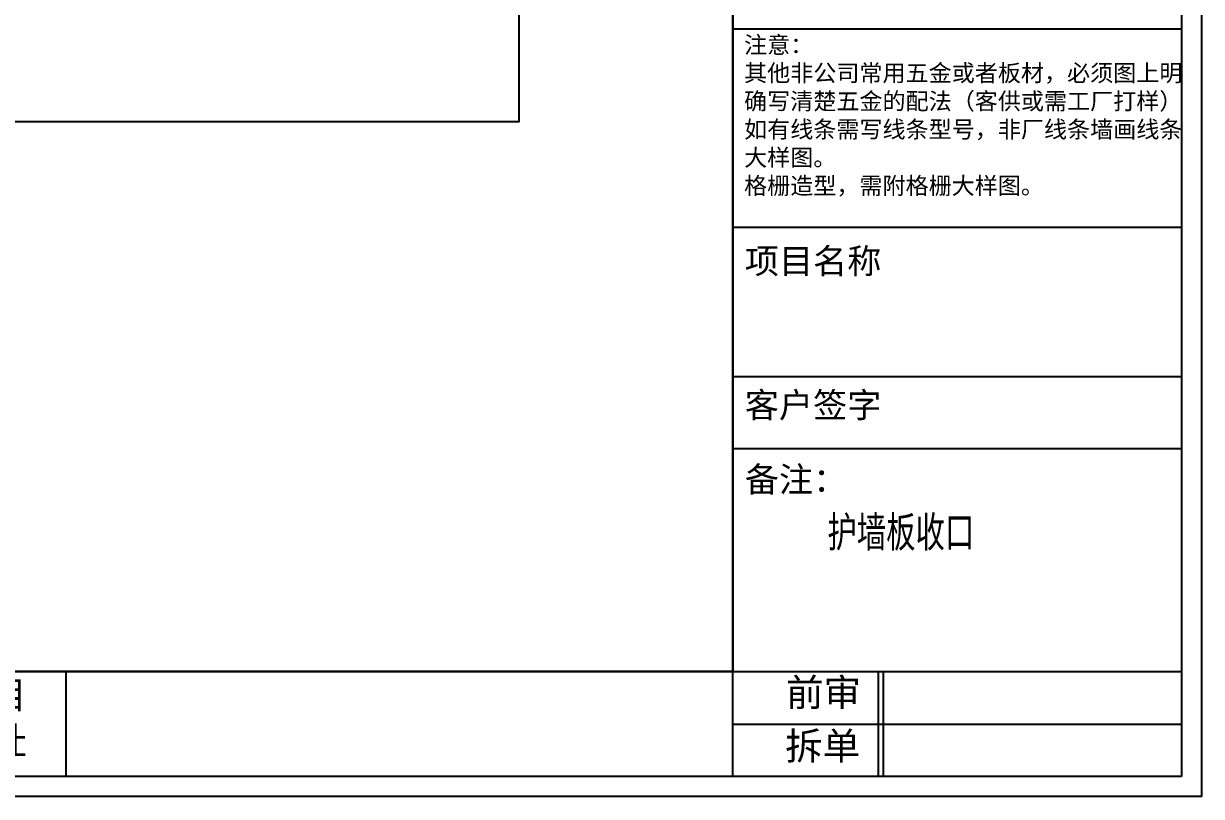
# Model space of a CAD drawing. Header units: millimetres. Extents: x 4862 to 20554, y 7569 to 11262.
# Drawn here: x 16504.8 to 16762.2, y 9893 to 10061.9 of the extents above; entities that cross this region are included whole.
import ezdxf

# ---------------------------------------------------------------- set-up
doc = ezdxf.new("R2010")
doc.units = ezdxf.units.MM
doc.layers.add('0 @ 1', color=7, linetype='Continuous')
doc.styles.get("Standard").update_dxf_attribs({"font": 'arial.ttf'})
doc.styles.add('宋体', font='SimSun.ttf')

# ---------------------------------------------------------------- blocks, each defined once
blk = doc.blocks.new('A$C398a0407')
for p, q in [((8134, 64), (8134, 6784)), ((8134, 2454.1), (9568, 2454.1)), ((8134, 2454.1), (9568, 2454.1)), ((8134, 2454.1), (9568, 2454.1)), ((8134, 1819.9), (9568, 1819.9)), ((8134, 1342.7), (9568, 1342.7)), ((8134, 1112.5), (9568, 1112.5)), ((443.2, 399), (9568, 399)), ((6003.2, 399), (6003.2, 64)), ((8598.6, 399), (8598.6, 64)), ((8614.7, 399), (8614.7, 64)), ((8134, 231.5), (9568, 231.5))]:
    blk.add_line(p, q)
for points in [[(9632, 0), (0, 0), (0, 6848), (9632, 6848)], [(9568, 64), (64, 64), (64, 6784), (9568, 6784)]]:
    blk.add_lwpolyline(points, close=True)
at = {"insert": (8170.5, 2430.1), "char_height": 54.045, "attachment_point": 1, "style": '宋体'}
blk.add_mtext_dynamic_manual_height_columns('{\\fMicrosoft YaHei|b0|i0|c134|p34;\\C2;注意：\\P其他非公司常用五金或者板材，必须图上明确写清楚五金的配法（客供或需工厂打样）\\P如有线条需写线条型号，非厂线条墙画线条大样图。\\P格栅造型，需附格栅大样图。}', width=1407.047, gutter_width=8.44, heights=[0], dxfattribs=at)
at = {"color": 8, "char_height": 88, "attachment_point": 1, "style": '宋体'}
for s, width, gutter_width, insert in [('项目\\P地址', 596.489, 12.5, (5638.6, 368.9)), ('前审', 479.717, 10.1, (8304.3, 376.5)), ('拆单', 479.717, 10.1, (8301.5, 205.4))]:
    blk.add_mtext_dynamic_manual_height_columns(s, width=width, gutter_width=gutter_width, heights=[0], dxfattribs=dict(at, insert=insert))
at = {"layer": '0 @ 1', "color": 30, "char_height": 80, "width": 452.345, "attachment_point": 1}
for s, insert in [('{\\fSimSun|b0|i0|c134|p2;项目名称}', (8172.7, 1751.7)), ('{\\fSimSun|b0|i0|c134|p2;客户签字}', (8172.7, 1291.3)), ('{\\fSimSun|b0|i0|c134|p2;备注：}', (8172.7, 1053.7))]:
    blk.add_mtext(s, dxfattribs=dict(at, insert=insert))
blk = doc.blocks.new('A$Caecb7373')
at = {"color": 1}
blk.add_lwpolyline([(0, 821.76), (1155.84, 821.76), (1155.84, 0), (0, 0)], close=True, dxfattribs=at)

msp = doc.modelspace()

# ---------------------------------------------------------------- linework, layer by layer
for points in [[(16659.738, 9920.236), (16133.945, 9920.236), (16133.945, 10340.549), (16659.738, 10340.549)], [(16229.849, 10040.464), (16613.104, 10040.464), (16613.104, 10237.621), (16229.849, 10237.621)]]:
    msp.add_lwpolyline(points, close=True)

# ---------------------------------------------------------------- block references
at = {"xscale": 0.06836690175983737, "yscale": 0.06836690175983737, "zscale": 0.06836690175983737}
msp.add_blockref('A$C398a0407', (16103.643, 9892.957), dxfattribs=at)
at = {"color": 1, "xscale": 0.5697241813319694, "yscale": 0.5697241813319694, "zscale": 0.5697241813319694}
msp.add_blockref('A$Caecb7373', (16103.643, 9892.957), dxfattribs=at)

# ---------------------------------------------------------------- texts
at = {"insert": (16680.436, 9954.136), "char_height": 6.72, "width": 99.37528, "attachment_point": 1, "style": '宋体'}
msp.add_mtext('{\\W0.7;\\C4;护墙板收口}', dxfattribs=at)

doc.saveas('drawing.dxf')
